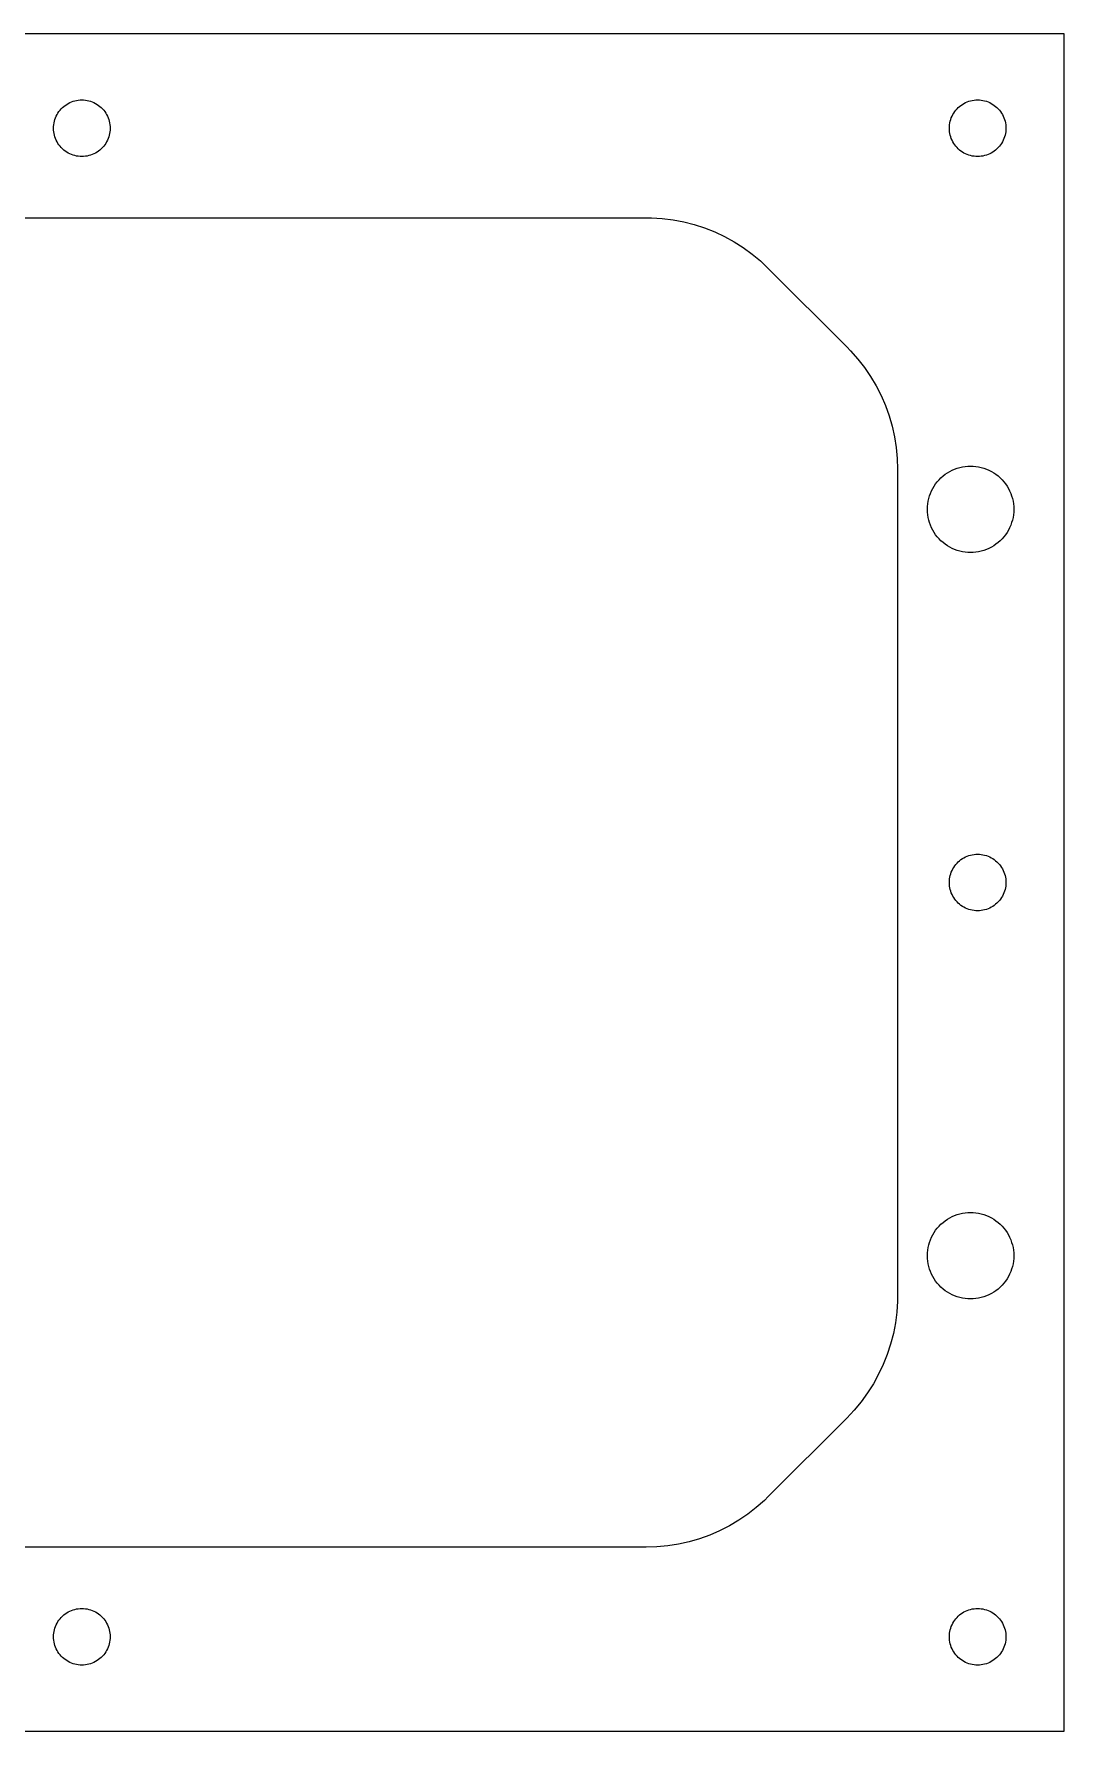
# Model space of a CAD drawing. Header units: metres. Extents: x -62 to 62, y -54 to 54.
# Drawn here: x -3 to 62.5, y -54 to 54 of the extents above; entities that cross this region are included whole.
import ezdxf

# ---------------------------------------------------------------- set-up
doc = ezdxf.new("R2010")
doc.units = ezdxf.units.M

msp = doc.modelspace()

# ---------------------------------------------------------------- linework, layer by layer
for p, q in [((62.5, 54), (-62.5, 54)), ((62.5, -54), (62.5, 54)), ((-0.662613, 49.6736), (-0.556229, 49.7119)), ((-0.556229, 49.7119), (-0.447632, 49.7434)), ((-0.447632, 49.7434), (-0.33728, 49.7681)), ((-0.33728, 49.7681), (-0.225586, 49.7858)), ((-0.225586, 49.7858), (-0.113022, 49.7964)), ((-0.113022, 49.7964), (0, 49.8)), ((0, 49.8), (0.113022, 49.7964)), ((0.113022, 49.7964), (0.225586, 49.7858)), ((0.225586, 49.7858), (0.33728, 49.7681)), ((0.33728, 49.7681), (0.447632, 49.7434)), ((0.447632, 49.7434), (0.556229, 49.7119)), ((0.556229, 49.7119), (0.662613, 49.6736)), ((56.3374, 49.6736), (56.4438, 49.7119)), ((56.4438, 49.7119), (56.5524, 49.7434)), ((56.5524, 49.7434), (56.6627, 49.7681)), ((56.6627, 49.7681), (56.7744, 49.7858)), ((56.7744, 49.7858), (56.887, 49.7964)), ((56.887, 49.7964), (57, 49.8)), ((57, 49.8), (57.113, 49.7964)), ((57.113, 49.7964), (57.2256, 49.7858)), ((57.2256, 49.7858), (57.3373, 49.7681)), ((57.3373, 49.7681), (57.4476, 49.7434)), ((57.4476, 49.7434), (57.5562, 49.7119)), ((57.5562, 49.7119), (57.6626, 49.6736)), ((-1.7119, 48.5562), (-1.67358, 48.6626)), ((-1.67358, 48.6626), (-1.62868, 48.7664)), ((-1.62868, 48.7664), (-1.57735, 48.8671)), ((-1.57735, 48.8671), (-1.51978, 48.9645)), ((-1.51978, 48.9645), (-1.45622, 49.058)), ((-1.45622, 49.058), (-1.38692, 49.1474)), ((-1.38692, 49.1474), (-1.31213, 49.2322)), ((-1.31213, 49.2322), (-1.23218, 49.3121)), ((-1.23218, 49.3121), (-1.14735, 49.3869)), ((-1.14735, 49.3869), (-1.058, 49.4562)), ((-1.058, 49.4562), (-0.964478, 49.5198)), ((-0.964478, 49.5198), (-0.867142, 49.5773)), ((-0.867142, 49.5773), (-0.766388, 49.6287)), ((-0.766388, 49.6287), (-0.662613, 49.6736)), ((0.662613, 49.6736), (0.766388, 49.6287)), ((0.766388, 49.6287), (0.867142, 49.5773)), ((0.867142, 49.5773), (0.964478, 49.5198)), ((0.964478, 49.5198), (1.058, 49.4562)), ((1.058, 49.4562), (1.14735, 49.3869)), ((1.14735, 49.3869), (1.23218, 49.3121)), ((1.23218, 49.3121), (1.31213, 49.2322)), ((1.31213, 49.2322), (1.38692, 49.1474)), ((1.38692, 49.1474), (1.45622, 49.058)), ((1.45622, 49.058), (1.51978, 48.9645)), ((1.51978, 48.9645), (1.57735, 48.8671)), ((1.57735, 48.8671), (1.62868, 48.7664)), ((1.62868, 48.7664), (1.67358, 48.6626)), ((1.67358, 48.6626), (1.7119, 48.5562)), ((55.2881, 48.5562), (55.3264, 48.6626)), ((55.3264, 48.6626), (55.3713, 48.7664)), ((55.3713, 48.7664), (55.4226, 48.8671)), ((55.4226, 48.8671), (55.4802, 48.9645)), ((55.4802, 48.9645), (55.5438, 49.058)), ((55.5438, 49.058), (55.6131, 49.1474)), ((55.6131, 49.1474), (55.6879, 49.2322)), ((55.6879, 49.2322), (55.7678, 49.3121)), ((55.7678, 49.3121), (55.8526, 49.3869)), ((55.8526, 49.3869), (55.942, 49.4562)), ((55.942, 49.4562), (56.0355, 49.5198)), ((56.0355, 49.5198), (56.1328, 49.5773)), ((56.1328, 49.5773), (56.2336, 49.6287)), ((56.2336, 49.6287), (56.3374, 49.6736)), ((57.6626, 49.6736), (57.7664, 49.6287)), ((57.7664, 49.6287), (57.8671, 49.5773)), ((57.8671, 49.5773), (57.9645, 49.5198)), ((57.9645, 49.5198), (58.058, 49.4562)), ((58.058, 49.4562), (58.1474, 49.3869)), ((58.1474, 49.3869), (58.2322, 49.3121)), ((58.2322, 49.3121), (58.3121, 49.2322)), ((58.3121, 49.2322), (58.3869, 49.1474)), ((58.3869, 49.1474), (58.4562, 49.058)), ((58.4562, 49.058), (58.5198, 48.9645)), ((58.5198, 48.9645), (58.5773, 48.8671)), ((58.5773, 48.8671), (58.6287, 48.7664)), ((58.6287, 48.7664), (58.6736, 48.6626)), ((58.6736, 48.6626), (58.7119, 48.5562)), ((-1.79999, 48), (-1.79645, 48.113)), ((-1.79645, 47.887), (-1.79999, 48)), ((-1.79645, 48.113), (-1.7858, 48.2256)), ((-1.7858, 47.7744), (-1.79645, 47.887)), ((-1.7858, 48.2256), (-1.76811, 48.3373)), ((-1.76811, 47.6627), (-1.7858, 47.7744)), ((-1.76811, 48.3373), (-1.74344, 48.4476)), ((-1.74344, 47.5524), (-1.76811, 47.6627)), ((-1.74344, 48.4476), (-1.7119, 48.5562)), ((-1.7119, 47.4438), (-1.74344, 47.5524)), ((1.7119, 48.5562), (1.74344, 48.4476)), ((1.74344, 47.5524), (1.7119, 47.4438)), ((1.74344, 48.4476), (1.76811, 48.3373)), ((1.76811, 47.6627), (1.74344, 47.5524)), ((1.76811, 48.3373), (1.7858, 48.2256)), ((1.7858, 47.7744), (1.76811, 47.6627)), ((1.7858, 48.2256), (1.79645, 48.113)), ((1.79645, 47.887), (1.7858, 47.7744)), ((1.79645, 48.113), (1.79999, 48)), ((1.79999, 48), (1.79645, 47.887)), ((55.2, 48), (55.2035, 48.113)), ((55.2035, 47.887), (55.2, 48)), ((55.2035, 48.113), (55.2142, 48.2256)), ((55.2142, 47.7744), (55.2035, 47.887)), ((55.2142, 48.2256), (55.2319, 48.3373)), ((55.2319, 47.6627), (55.2142, 47.7744)), ((55.2319, 48.3373), (55.2565, 48.4476)), ((55.2565, 47.5524), (55.2319, 47.6627)), ((55.2565, 48.4476), (55.2881, 48.5562)), ((55.2881, 47.4438), (55.2565, 47.5524)), ((58.7119, 48.5562), (58.7434, 48.4476)), ((58.7434, 47.5524), (58.7119, 47.4438)), ((58.7434, 48.4476), (58.7681, 48.3373)), ((58.7681, 47.6627), (58.7434, 47.5524)), ((58.7681, 48.3373), (58.7858, 48.2256)), ((58.7858, 47.7744), (58.7681, 47.6627)), ((58.7858, 48.2256), (58.7964, 48.113)), ((58.7964, 47.887), (58.7858, 47.7744)), ((58.7964, 48.113), (58.8, 48)), ((58.8, 48), (58.7964, 47.887)), ((-1.67358, 47.3374), (-1.7119, 47.4438)), ((-1.62868, 47.2336), (-1.67358, 47.3374)), ((-1.57735, 47.1328), (-1.62868, 47.2336)), ((-1.51978, 47.0355), (-1.57735, 47.1328)), ((-1.45622, 46.942), (-1.51978, 47.0355)), ((-1.38692, 46.8526), (-1.45622, 46.942)), ((-1.31213, 46.7678), (-1.38692, 46.8526)), ((-1.23218, 46.6879), (-1.31213, 46.7678)), ((-1.14735, 46.6131), (-1.23218, 46.6879)), ((-1.058, 46.5438), (-1.14735, 46.6131)), ((-0.964478, 46.4802), (-1.058, 46.5438)), ((-0.867142, 46.4226), (-0.964478, 46.4802)), ((0.964478, 46.4802), (0.867142, 46.4226)), ((1.058, 46.5438), (0.964478, 46.4802)), ((1.14735, 46.6131), (1.058, 46.5438)), ((1.23218, 46.6879), (1.14735, 46.6131)), ((1.31213, 46.7678), (1.23218, 46.6879)), ((1.38692, 46.8526), (1.31213, 46.7678)), ((1.45622, 46.942), (1.38692, 46.8526)), ((1.51978, 47.0355), (1.45622, 46.942)), ((1.57735, 47.1328), (1.51978, 47.0355)), ((1.62868, 47.2336), (1.57735, 47.1328)), ((1.67358, 47.3374), (1.62868, 47.2336)), ((1.7119, 47.4438), (1.67358, 47.3374)), ((55.3264, 47.3374), (55.2881, 47.4438)), ((55.3713, 47.2336), (55.3264, 47.3374)), ((55.4226, 47.1328), (55.3713, 47.2336)), ((55.4802, 47.0355), (55.4226, 47.1328)), ((55.5438, 46.942), (55.4802, 47.0355)), ((55.6131, 46.8526), (55.5438, 46.942)), ((55.6879, 46.7678), (55.6131, 46.8526)), ((55.7678, 46.6879), (55.6879, 46.7678)), ((55.8526, 46.6131), (55.7678, 46.6879)), ((55.942, 46.5438), (55.8526, 46.6131)), ((56.0355, 46.4802), (55.942, 46.5438)), ((56.1328, 46.4226), (56.0355, 46.4802)), ((57.9645, 46.4802), (57.8671, 46.4226)), ((58.058, 46.5438), (57.9645, 46.4802)), ((58.1474, 46.6131), (58.058, 46.5438)), ((58.2322, 46.6879), (58.1474, 46.6131)), ((58.3121, 46.7678), (58.2322, 46.6879)), ((58.3869, 46.8526), (58.3121, 46.7678)), ((58.4562, 46.942), (58.3869, 46.8526)), ((58.5198, 47.0355), (58.4562, 46.942)), ((58.5773, 47.1328), (58.5198, 47.0355)), ((58.6287, 47.2336), (58.5773, 47.1328)), ((58.6736, 47.3374), (58.6287, 47.2336)), ((58.7119, 47.4438), (58.6736, 47.3374)), ((-0.766388, 46.3713), (-0.867142, 46.4226)), ((-0.662613, 46.3264), (-0.766388, 46.3713)), ((-0.556229, 46.2881), (-0.662613, 46.3264)), ((-0.447632, 46.2565), (-0.556229, 46.2881)), ((-0.33728, 46.2319), (-0.447632, 46.2565)), ((-0.225586, 46.2142), (-0.33728, 46.2319)), ((-0.113022, 46.2035), (-0.225586, 46.2142)), ((0, 46.2), (-0.113022, 46.2035)), ((0.113022, 46.2035), (0, 46.2)), ((0.225586, 46.2142), (0.113022, 46.2035)), ((0.33728, 46.2319), (0.225586, 46.2142)), ((0.447632, 46.2565), (0.33728, 46.2319)), ((0.556229, 46.2881), (0.447632, 46.2565)), ((0.662613, 46.3264), (0.556229, 46.2881)), ((0.766388, 46.3713), (0.662613, 46.3264)), ((0.867142, 46.4226), (0.766388, 46.3713)), ((56.2336, 46.3713), (56.1328, 46.4226)), ((56.3374, 46.3264), (56.2336, 46.3713)), ((56.4438, 46.2881), (56.3374, 46.3264)), ((56.5524, 46.2565), (56.4438, 46.2881)), ((56.6627, 46.2319), (56.5524, 46.2565)), ((56.7744, 46.2142), (56.6627, 46.2319)), ((56.887, 46.2035), (56.7744, 46.2142)), ((57, 46.2), (56.887, 46.2035)), ((57.113, 46.2035), (57, 46.2)), ((57.2256, 46.2142), (57.113, 46.2035)), ((57.3373, 46.2319), (57.2256, 46.2142)), ((57.4476, 46.2565), (57.3373, 46.2319)), ((57.5562, 46.2881), (57.4476, 46.2565)), ((57.6626, 46.3264), (57.5562, 46.2881)), ((57.7664, 46.3713), (57.6626, 46.3264)), ((57.8671, 46.4226), (57.7664, 46.3713)), ((-35.9014, 42.3018), (35.9014, 42.3018)), ((35.9014, 42.3018), (36.2469, 42.2963)), ((36.2469, 42.2963), (36.9366, 42.2529)), ((36.9366, 42.2529), (37.6221, 42.1663)), ((37.6221, 42.1663), (38.3009, 42.0368)), ((38.3009, 42.0368), (38.9703, 41.865)), ((38.9703, 41.865), (39.6275, 41.6514)), ((39.6275, 41.6514), (40.27, 41.3971)), ((40.27, 41.3971), (40.8953, 41.1028)), ((40.8953, 41.1028), (41.5008, 40.7699)), ((41.5008, 40.7699), (42.0843, 40.3996)), ((42.0843, 40.3996), (42.6433, 39.9935)), ((42.6433, 39.9935), (43.1758, 39.553)), ((43.1758, 39.553), (43.6795, 39.0799)), ((43.6795, 39.0799), (48.6795, 34.0799)), ((48.6795, 34.0799), (48.92, 33.8318)), ((48.92, 33.8318), (49.377, 33.3134)), ((49.377, 33.3134), (49.8006, 32.7674)), ((49.8006, 32.7674), (50.189, 32.1958)), ((50.189, 32.1958), (50.5407, 31.601)), ((50.5407, 31.601), (50.8545, 30.9853)), ((50.8545, 30.9853), (51.1289, 30.3511)), ((51.1289, 30.3511), (51.363, 29.7009)), ((51.363, 29.7009), (51.5558, 29.0374)), ((51.5558, 29.0374), (51.7065, 28.3629)), ((51.7065, 28.3629), (51.8146, 27.6804)), ((51.8146, 27.6804), (51.8797, 26.9924)), ((51.8797, 26.9924), (51.9014, 26.3018)), ((51.9014, 26.3018), (51.9014, -26.3018)), ((54.7971, 25.8689), (54.9336, 25.9748)), ((54.9336, 25.9748), (55.0765, 26.0719)), ((55.0765, 26.0719), (55.2252, 26.1598)), ((55.2252, 26.1598), (55.3791, 26.2383)), ((55.3791, 26.2383), (55.5376, 26.3069)), ((55.5376, 26.3069), (55.7002, 26.3654)), ((55.7002, 26.3654), (55.8661, 26.4136)), ((55.8661, 26.4136), (56.0347, 26.4513)), ((56.0347, 26.4513), (56.2053, 26.4783)), ((56.2053, 26.4783), (56.3773, 26.4946)), ((56.3773, 26.4946), (56.55, 26.5)), ((56.55, 26.5), (56.7227, 26.4946)), ((56.7227, 26.4946), (56.8947, 26.4783)), ((56.8947, 26.4783), (57.0653, 26.4513)), ((57.0653, 26.4513), (57.2339, 26.4136)), ((57.2339, 26.4136), (57.3998, 26.3654)), ((57.3998, 26.3654), (57.5623, 26.3069)), ((57.5623, 26.3069), (57.7209, 26.2383)), ((57.7209, 26.2383), (57.8748, 26.1598)), ((57.8748, 26.1598), (58.0235, 26.0719)), ((58.0235, 26.0719), (58.1664, 25.9748)), ((58.1664, 25.9748), (58.3029, 25.8689)), ((53.9931, 24.7623), (54.0617, 24.9209)), ((54.0617, 24.9209), (54.1402, 25.0748)), ((54.1402, 25.0748), (54.2281, 25.2235)), ((54.2281, 25.2235), (54.3252, 25.3664)), ((54.3252, 25.3664), (54.4311, 25.5029)), ((54.4311, 25.5029), (54.5453, 25.6325)), ((54.5453, 25.6325), (54.6675, 25.7547)), ((54.6675, 25.7547), (54.7971, 25.8689)), ((58.3029, 25.8689), (58.4325, 25.7547)), ((58.4325, 25.7547), (58.5547, 25.6325)), ((58.5547, 25.6325), (58.6689, 25.5029)), ((58.6689, 25.5029), (58.7748, 25.3664)), ((58.7748, 25.3664), (58.8719, 25.2235)), ((58.8719, 25.2235), (58.9598, 25.0748)), ((58.9598, 25.0748), (59.0383, 24.9209)), ((59.0383, 24.9209), (59.1069, 24.7623)), ((53.8, 23.75), (53.8054, 23.9227)), ((53.8054, 23.9227), (53.8217, 24.0947)), ((53.8217, 24.0947), (53.8487, 24.2653)), ((53.8487, 24.2653), (53.8864, 24.4339)), ((53.8864, 24.4339), (53.9346, 24.5998)), ((53.9346, 24.5998), (53.9931, 24.7623)), ((59.1069, 24.7623), (59.1654, 24.5998)), ((59.1654, 24.5998), (59.2136, 24.4339)), ((59.2136, 24.4339), (59.2513, 24.2653)), ((59.2513, 24.2653), (59.2783, 24.0947)), ((59.2783, 24.0947), (59.2946, 23.9227)), ((59.2946, 23.9227), (59.3, 23.75)), ((53.8054, 23.5773), (53.8, 23.75)), ((53.8217, 23.4053), (53.8054, 23.5773)), ((53.8487, 23.2347), (53.8217, 23.4053)), ((53.8864, 23.0661), (53.8487, 23.2347)), ((53.9346, 22.9002), (53.8864, 23.0661)), ((53.9931, 22.7377), (53.9346, 22.9002)), ((54.0617, 22.5791), (53.9931, 22.7377)), ((59.1069, 22.7377), (59.0383, 22.5791)), ((59.1654, 22.9002), (59.1069, 22.7377)), ((59.2136, 23.0661), (59.1654, 22.9002)), ((59.2513, 23.2347), (59.2136, 23.0661)), ((59.2783, 23.4053), (59.2513, 23.2347)), ((59.2946, 23.5773), (59.2783, 23.4053)), ((59.3, 23.75), (59.2946, 23.5773)), ((54.1402, 22.4252), (54.0617, 22.5791)), ((54.2281, 22.2765), (54.1402, 22.4252)), ((54.3252, 22.1336), (54.2281, 22.2765)), ((54.4311, 21.9971), (54.3252, 22.1336)), ((54.5453, 21.8675), (54.4311, 21.9971)), ((54.6675, 21.7453), (54.5453, 21.8675)), ((54.7971, 21.6311), (54.6675, 21.7453)), ((54.9336, 21.5252), (54.7971, 21.6311)), ((58.3029, 21.6311), (58.1664, 21.5252)), ((58.4325, 21.7453), (58.3029, 21.6311)), ((58.5547, 21.8675), (58.4325, 21.7453)), ((58.6689, 21.9971), (58.5547, 21.8675)), ((58.7748, 22.1336), (58.6689, 21.9971)), ((58.8719, 22.2765), (58.7748, 22.1336)), ((58.9598, 22.4252), (58.8719, 22.2765)), ((59.0383, 22.5791), (58.9598, 22.4252)), ((55.0765, 21.4281), (54.9336, 21.5252)), ((55.2252, 21.3401), (55.0765, 21.4281)), ((55.3791, 21.2617), (55.2252, 21.3401)), ((55.5376, 21.1931), (55.3791, 21.2617)), ((55.7002, 21.1346), (55.5376, 21.1931)), ((55.8661, 21.0864), (55.7002, 21.1346)), ((56.0347, 21.0487), (55.8661, 21.0864)), ((56.2053, 21.0217), (56.0347, 21.0487)), ((56.3773, 21.0054), (56.2053, 21.0217)), ((56.55, 21), (56.3773, 21.0054)), ((56.7227, 21.0054), (56.55, 21)), ((56.8947, 21.0217), (56.7227, 21.0054)), ((57.0653, 21.0487), (56.8947, 21.0217)), ((57.2339, 21.0864), (57.0653, 21.0487)), ((57.3998, 21.1346), (57.2339, 21.0864)), ((57.5623, 21.1931), (57.3998, 21.1346)), ((57.7209, 21.2617), (57.5623, 21.1931)), ((57.8748, 21.3401), (57.7209, 21.2617)), ((58.0235, 21.4281), (57.8748, 21.3401)), ((58.1664, 21.5252), (58.0235, 21.4281)), ((55.5438, 1.058), (55.6131, 1.14735)), ((55.6131, 1.14735), (55.6879, 1.23218)), ((55.6879, 1.23218), (55.7678, 1.31213)), ((55.7678, 1.31213), (55.8526, 1.38692)), ((55.8526, 1.38692), (55.942, 1.45622)), ((55.942, 1.45622), (56.0355, 1.51978)), ((56.0355, 1.51978), (56.1328, 1.57735)), ((56.1328, 1.57735), (56.2336, 1.62868)), ((56.2336, 1.62868), (56.3374, 1.67358)), ((56.3374, 1.67358), (56.4438, 1.7119)), ((56.4438, 1.7119), (56.5524, 1.74344)), ((56.5524, 1.74344), (56.6627, 1.76811)), ((56.6627, 1.76811), (56.7744, 1.7858)), ((56.7744, 1.7858), (56.887, 1.79645)), ((56.887, 1.79645), (57, 1.79999)), ((57, 1.79999), (57.113, 1.79645)), ((57.113, 1.79645), (57.2256, 1.7858)), ((57.2256, 1.7858), (57.3373, 1.76811)), ((57.3373, 1.76811), (57.4476, 1.74344)), ((57.4476, 1.74344), (57.5562, 1.7119)), ((57.5562, 1.7119), (57.6626, 1.67358)), ((57.6626, 1.67358), (57.7664, 1.62868)), ((57.7664, 1.62868), (57.8671, 1.57735)), ((57.8671, 1.57735), (57.9645, 1.51978)), ((57.9645, 1.51978), (58.058, 1.45622)), ((58.058, 1.45622), (58.1474, 1.38692)), ((58.1474, 1.38692), (58.2322, 1.31213)), ((58.2322, 1.31213), (58.3121, 1.23218)), ((58.3121, 1.23218), (58.3869, 1.14735)), ((58.3869, 1.14735), (58.4562, 1.058)), ((55.2, 0), (55.2035, 0.113022)), ((55.2035, -0.113022), (55.2, 0)), ((55.2035, 0.113022), (55.2142, 0.225586)), ((55.2142, 0.225586), (55.2319, 0.33728)), ((55.2319, 0.33728), (55.2565, 0.447632)), ((55.2565, 0.447632), (55.2881, 0.556229)), ((55.2881, 0.556229), (55.3264, 0.662613)), ((55.3264, 0.662613), (55.3713, 0.766388)), ((55.3713, 0.766388), (55.4226, 0.867142)), ((55.4226, 0.867142), (55.4802, 0.964478)), ((55.4802, 0.964478), (55.5438, 1.058)), ((58.4562, 1.058), (58.5198, 0.964478)), ((58.5198, 0.964478), (58.5773, 0.867142)), ((58.5773, 0.867142), (58.6287, 0.766388)), ((58.6287, 0.766388), (58.6736, 0.662613)), ((58.6736, 0.662613), (58.7119, 0.556229)), ((58.7119, 0.556229), (58.7434, 0.447632)), ((58.7434, 0.447632), (58.7681, 0.33728)), ((58.7681, 0.33728), (58.7858, 0.225586)), ((58.7858, 0.225586), (58.7964, 0.113022)), ((58.7964, 0.113022), (58.8, 0)), ((58.8, 0), (58.7964, -0.113022)), ((55.2142, -0.225586), (55.2035, -0.113022)), ((55.2319, -0.33728), (55.2142, -0.225586)), ((55.2565, -0.447632), (55.2319, -0.33728)), ((55.2881, -0.556229), (55.2565, -0.447632)), ((55.3264, -0.662613), (55.2881, -0.556229)), ((55.3713, -0.766388), (55.3264, -0.662613)), ((55.4226, -0.867142), (55.3713, -0.766388)), ((55.4802, -0.964478), (55.4226, -0.867142)), ((55.5438, -1.058), (55.4802, -0.964478)), ((55.6131, -1.14735), (55.5438, -1.058)), ((58.4562, -1.058), (58.3869, -1.14735)), ((58.5198, -0.964478), (58.4562, -1.058)), ((58.5773, -0.867142), (58.5198, -0.964478)), ((58.6287, -0.766388), (58.5773, -0.867142)), ((58.6736, -0.662613), (58.6287, -0.766388)), ((58.7119, -0.556229), (58.6736, -0.662613)), ((58.7434, -0.447632), (58.7119, -0.556229)), ((58.7681, -0.33728), (58.7434, -0.447632)), ((58.7858, -0.225586), (58.7681, -0.33728)), ((58.7964, -0.113022), (58.7858, -0.225586)), ((55.6879, -1.23218), (55.6131, -1.14735)), ((55.7678, -1.31213), (55.6879, -1.23218)), ((55.8526, -1.38692), (55.7678, -1.31213)), ((55.942, -1.45622), (55.8526, -1.38692)), ((56.0355, -1.51978), (55.942, -1.45622)), ((56.1328, -1.57735), (56.0355, -1.51978)), ((56.2336, -1.62868), (56.1328, -1.57735)), ((56.3374, -1.67358), (56.2336, -1.62868)), ((56.4438, -1.7119), (56.3374, -1.67358)), ((56.5524, -1.74344), (56.4438, -1.7119)), ((56.6627, -1.76811), (56.5524, -1.74344)), ((56.7744, -1.7858), (56.6627, -1.76811)), ((56.887, -1.79645), (56.7744, -1.7858)), ((57, -1.79999), (56.887, -1.79645)), ((57.113, -1.79645), (57, -1.79999)), ((57.2256, -1.7858), (57.113, -1.79645)), ((57.3373, -1.76811), (57.2256, -1.7858)), ((57.4476, -1.74344), (57.3373, -1.76811)), ((57.5562, -1.7119), (57.4476, -1.74344)), ((57.6626, -1.67358), (57.5562, -1.7119)), ((57.7664, -1.62868), (57.6626, -1.67358)), ((57.8671, -1.57735), (57.7664, -1.62868)), ((57.9645, -1.51978), (57.8671, -1.57735)), ((58.058, -1.45622), (57.9645, -1.51978)), ((58.1474, -1.38692), (58.058, -1.45622)), ((58.2322, -1.31213), (58.1474, -1.38692)), ((58.3121, -1.23218), (58.2322, -1.31213)), ((58.3869, -1.14735), (58.3121, -1.23218)), ((54.7971, -21.6311), (54.9336, -21.5252)), ((54.9336, -21.5252), (55.0765, -21.4281)), ((55.0765, -21.4281), (55.2252, -21.3401)), ((55.2252, -21.3401), (55.3791, -21.2617)), ((55.3791, -21.2617), (55.5376, -21.1931)), ((55.5376, -21.1931), (55.7002, -21.1346)), ((55.7002, -21.1346), (55.8661, -21.0864)), ((55.8661, -21.0864), (56.0347, -21.0487)), ((56.0347, -21.0487), (56.2053, -21.0217)), ((56.2053, -21.0217), (56.3773, -21.0054)), ((56.3773, -21.0054), (56.55, -21)), ((56.55, -21), (56.7227, -21.0054)), ((56.7227, -21.0054), (56.8947, -21.0217)), ((56.8947, -21.0217), (57.0653, -21.0487)), ((57.0653, -21.0487), (57.2339, -21.0864)), ((57.2339, -21.0864), (57.3998, -21.1346)), ((57.3998, -21.1346), (57.5623, -21.1931)), ((57.5623, -21.1931), (57.7209, -21.2617)), ((57.7209, -21.2617), (57.8748, -21.3401)), ((57.8748, -21.3401), (58.0235, -21.4281)), ((58.0235, -21.4281), (58.1664, -21.5252)), ((58.1664, -21.5252), (58.3029, -21.6311)), ((53.9931, -22.7377), (54.0617, -22.5791)), ((54.0617, -22.5791), (54.1402, -22.4252)), ((54.1402, -22.4252), (54.2281, -22.2765)), ((54.2281, -22.2765), (54.3252, -22.1336)), ((54.3252, -22.1336), (54.4311, -21.9971)), ((54.4311, -21.9971), (54.5453, -21.8675)), ((54.5453, -21.8675), (54.6675, -21.7453)), ((54.6675, -21.7453), (54.7971, -21.6311)), ((58.3029, -21.6311), (58.4325, -21.7453)), ((58.4325, -21.7453), (58.5547, -21.8675)), ((58.5547, -21.8675), (58.6689, -21.9971)), ((58.6689, -21.9971), (58.7748, -22.1336)), ((58.7748, -22.1336), (58.8719, -22.2765)), ((58.8719, -22.2765), (58.9598, -22.4252)), ((58.9598, -22.4252), (59.0383, -22.5791)), ((59.0383, -22.5791), (59.1069, -22.7377)), ((53.8, -23.75), (53.8054, -23.5773)), ((53.8054, -23.9227), (53.8, -23.75)), ((53.8054, -23.5773), (53.8217, -23.4053)), ((53.8217, -23.4053), (53.8487, -23.2347)), ((53.8487, -23.2347), (53.8864, -23.0661)), ((53.8864, -23.0661), (53.9346, -22.9002)), ((53.9346, -22.9002), (53.9931, -22.7377)), ((59.1069, -22.7377), (59.1654, -22.9002)), ((59.1654, -22.9002), (59.2136, -23.0661)), ((59.2136, -23.0661), (59.2513, -23.2347)), ((59.2513, -23.2347), (59.2783, -23.4053)), ((59.2783, -23.4053), (59.2946, -23.5773)), ((59.2946, -23.5773), (59.3, -23.75)), ((59.3, -23.75), (59.2946, -23.9227)), ((53.8217, -24.0947), (53.8054, -23.9227)), ((53.8487, -24.2653), (53.8217, -24.0947)), ((53.8864, -24.4339), (53.8487, -24.2653)), ((53.9346, -24.5998), (53.8864, -24.4339)), ((53.9931, -24.7623), (53.9346, -24.5998)), ((54.0617, -24.9209), (53.9931, -24.7623)), ((59.1069, -24.7623), (59.0383, -24.9209)), ((59.1654, -24.5998), (59.1069, -24.7623)), ((59.2136, -24.4339), (59.1654, -24.5998)), ((59.2513, -24.2653), (59.2136, -24.4339)), ((59.2783, -24.0947), (59.2513, -24.2653)), ((59.2946, -23.9227), (59.2783, -24.0947)), ((54.1402, -25.0748), (54.0617, -24.9209)), ((54.2281, -25.2235), (54.1402, -25.0748)), ((54.3252, -25.3664), (54.2281, -25.2235)), ((54.4311, -25.5029), (54.3252, -25.3664)), ((54.5453, -25.6325), (54.4311, -25.5029)), ((54.6675, -25.7547), (54.5453, -25.6325)), ((54.7971, -25.8689), (54.6675, -25.7547)), ((54.9336, -25.9748), (54.7971, -25.8689)), ((58.3029, -25.8689), (58.1664, -25.9748)), ((58.4325, -25.7547), (58.3029, -25.8689)), ((58.5547, -25.6325), (58.4325, -25.7547)), ((58.6689, -25.5029), (58.5547, -25.6325)), ((58.7748, -25.3664), (58.6689, -25.5029)), ((58.8719, -25.2235), (58.7748, -25.3664)), ((58.9598, -25.0748), (58.8719, -25.2235)), ((59.0383, -24.9209), (58.9598, -25.0748)), ((51.8959, -26.6473), (51.8526, -27.3369)), ((51.9014, -26.3018), (51.8959, -26.6473)), ((55.0765, -26.0719), (54.9336, -25.9748)), ((55.2252, -26.1598), (55.0765, -26.0719)), ((55.3791, -26.2383), (55.2252, -26.1598)), ((55.5376, -26.3069), (55.3791, -26.2383)), ((55.7002, -26.3654), (55.5376, -26.3069)), ((55.8661, -26.4136), (55.7002, -26.3654)), ((56.0347, -26.4513), (55.8661, -26.4136)), ((56.2053, -26.4783), (56.0347, -26.4513)), ((56.3773, -26.4946), (56.2053, -26.4783)), ((56.55, -26.5), (56.3773, -26.4946)), ((56.7227, -26.4946), (56.55, -26.5)), ((56.8947, -26.4783), (56.7227, -26.4946)), ((57.0653, -26.4513), (56.8947, -26.4783)), ((57.2339, -26.4136), (57.0653, -26.4513)), ((57.3998, -26.3654), (57.2339, -26.4136)), ((57.5623, -26.3069), (57.3998, -26.3654)), ((57.7209, -26.2383), (57.5623, -26.3069)), ((57.8748, -26.1598), (57.7209, -26.2383)), ((58.0235, -26.0719), (57.8748, -26.1598)), ((58.1664, -25.9748), (58.0235, -26.0719)), ((51.7659, -28.0225), (51.6364, -28.7013)), ((51.8526, -27.3369), (51.7659, -28.0225)), ((51.6364, -28.7013), (51.4646, -29.3707)), ((51.2511, -30.0279), (50.9967, -30.6704)), ((51.4646, -29.3707), (51.2511, -30.0279)), ((50.7024, -31.2957), (50.3695, -31.9012)), ((50.9967, -30.6704), (50.7024, -31.2957)), ((50.3695, -31.9012), (49.9993, -32.4847)), ((49.5931, -33.0437), (49.1526, -33.5762)), ((49.9993, -32.4847), (49.5931, -33.0437)), ((48.6795, -34.0799), (43.6795, -39.0799)), ((49.1526, -33.5762), (48.6795, -34.0799)), ((42.913, -39.7774), (42.367, -40.2009)), ((43.4314, -39.3204), (42.913, -39.7774)), ((43.6795, -39.0799), (43.4314, -39.3204)), ((41.2007, -40.9411), (40.5849, -41.2549)), ((41.7955, -40.5894), (41.2007, -40.9411)), ((42.367, -40.2009), (41.7955, -40.5894)), ((37.9626, -42.1069), (37.28, -42.215)), ((38.637, -41.9562), (37.9626, -42.1069)), ((39.3006, -41.7634), (38.637, -41.9562)), ((39.9507, -41.5293), (39.3006, -41.7634)), ((40.5849, -41.2549), (39.9507, -41.5293)), ((35.9014, -42.3018), (-35.9014, -42.3018)), ((36.5921, -42.28), (35.9014, -42.3018)), ((37.28, -42.215), (36.5921, -42.28)), ((-0.964478, -46.4802), (-0.867142, -46.4226)), ((-0.867142, -46.4226), (-0.766388, -46.3713)), ((-0.766388, -46.3713), (-0.662613, -46.3264)), ((-0.662613, -46.3264), (-0.556229, -46.2881)), ((-0.556229, -46.2881), (-0.447632, -46.2565)), ((-0.447632, -46.2565), (-0.33728, -46.2319)), ((-0.33728, -46.2319), (-0.225586, -46.2142)), ((-0.225586, -46.2142), (-0.113022, -46.2035)), ((-0.113022, -46.2035), (0, -46.2)), ((0, -46.2), (0.113022, -46.2035)), ((0.113022, -46.2035), (0.225586, -46.2142)), ((0.225586, -46.2142), (0.33728, -46.2319)), ((0.33728, -46.2319), (0.447632, -46.2565)), ((0.447632, -46.2565), (0.556229, -46.2881)), ((0.556229, -46.2881), (0.662613, -46.3264)), ((0.662613, -46.3264), (0.766388, -46.3713)), ((0.766388, -46.3713), (0.867142, -46.4226)), ((0.867142, -46.4226), (0.964478, -46.4802)), ((56.0355, -46.4802), (56.1328, -46.4226)), ((56.1328, -46.4226), (56.2336, -46.3713)), ((56.2336, -46.3713), (56.3374, -46.3264)), ((56.3374, -46.3264), (56.4438, -46.2881)), ((56.4438, -46.2881), (56.5524, -46.2565)), ((56.5524, -46.2565), (56.6627, -46.2319)), ((56.6627, -46.2319), (56.7744, -46.2142)), ((56.7744, -46.2142), (56.887, -46.2035)), ((56.887, -46.2035), (57, -46.2)), ((57, -46.2), (57.113, -46.2035)), ((57.113, -46.2035), (57.2256, -46.2142)), ((57.2256, -46.2142), (57.3373, -46.2319)), ((57.3373, -46.2319), (57.4476, -46.2565)), ((57.4476, -46.2565), (57.5562, -46.2881)), ((57.5562, -46.2881), (57.6626, -46.3264)), ((57.6626, -46.3264), (57.7664, -46.3713)), ((57.7664, -46.3713), (57.8671, -46.4226)), ((57.8671, -46.4226), (57.9645, -46.4802)), ((-1.74344, -47.5524), (-1.7119, -47.4438)), ((-1.7119, -47.4438), (-1.67358, -47.3374)), ((-1.67358, -47.3374), (-1.62868, -47.2336)), ((-1.62868, -47.2336), (-1.57735, -47.1328)), ((-1.57735, -47.1328), (-1.51978, -47.0355)), ((-1.51978, -47.0355), (-1.45622, -46.942)), ((-1.45622, -46.942), (-1.38692, -46.8526)), ((-1.38692, -46.8526), (-1.31213, -46.7678)), ((-1.31213, -46.7678), (-1.23218, -46.6879)), ((-1.23218, -46.6879), (-1.14735, -46.6131)), ((-1.14735, -46.6131), (-1.058, -46.5438)), ((-1.058, -46.5438), (-0.964478, -46.4802)), ((0.964478, -46.4802), (1.058, -46.5438)), ((1.058, -46.5438), (1.14735, -46.6131)), ((1.14735, -46.6131), (1.23218, -46.6879)), ((1.23218, -46.6879), (1.31213, -46.7678)), ((1.31213, -46.7678), (1.38692, -46.8526)), ((1.38692, -46.8526), (1.45622, -46.942)), ((1.45622, -46.942), (1.51978, -47.0355)), ((1.51978, -47.0355), (1.57735, -47.1328)), ((1.57735, -47.1328), (1.62868, -47.2336)), ((1.62868, -47.2336), (1.67358, -47.3374)), ((1.67358, -47.3374), (1.7119, -47.4438)), ((1.7119, -47.4438), (1.74344, -47.5524)), ((55.2565, -47.5524), (55.2881, -47.4438)), ((55.2881, -47.4438), (55.3264, -47.3374)), ((55.3264, -47.3374), (55.3713, -47.2336)), ((55.3713, -47.2336), (55.4226, -47.1328)), ((55.4226, -47.1328), (55.4802, -47.0355)), ((55.4802, -47.0355), (55.5438, -46.942)), ((55.5438, -46.942), (55.6131, -46.8526)), ((55.6131, -46.8526), (55.6879, -46.7678)), ((55.6879, -46.7678), (55.7678, -46.6879)), ((55.7678, -46.6879), (55.8526, -46.6131)), ((55.8526, -46.6131), (55.942, -46.5438)), ((55.942, -46.5438), (56.0355, -46.4802)), ((57.9645, -46.4802), (58.058, -46.5438)), ((58.058, -46.5438), (58.1474, -46.6131)), ((58.1474, -46.6131), (58.2322, -46.6879)), ((58.2322, -46.6879), (58.3121, -46.7678)), ((58.3121, -46.7678), (58.3869, -46.8526)), ((58.3869, -46.8526), (58.4562, -46.942)), ((58.4562, -46.942), (58.5198, -47.0355)), ((58.5198, -47.0355), (58.5773, -47.1328)), ((58.5773, -47.1328), (58.6287, -47.2336)), ((58.6287, -47.2336), (58.6736, -47.3374)), ((58.6736, -47.3374), (58.7119, -47.4438)), ((58.7119, -47.4438), (58.7434, -47.5524)), ((-1.79999, -48), (-1.79645, -47.887)), ((-1.79645, -48.113), (-1.79999, -48)), ((-1.79645, -47.887), (-1.7858, -47.7744)), ((-1.7858, -48.2256), (-1.79645, -48.113)), ((-1.7858, -47.7744), (-1.76811, -47.6627)), ((-1.76811, -48.3373), (-1.7858, -48.2256)), ((-1.76811, -47.6627), (-1.74344, -47.5524)), ((-1.74344, -48.4476), (-1.76811, -48.3373)), ((-1.7119, -48.5562), (-1.74344, -48.4476)), ((-1.67358, -48.6626), (-1.7119, -48.5562)), ((1.7119, -48.5562), (1.67358, -48.6626)), ((1.74344, -48.4476), (1.7119, -48.5562)), ((1.74344, -47.5524), (1.76811, -47.6627)), ((1.76811, -48.3373), (1.74344, -48.4476)), ((1.76811, -47.6627), (1.7858, -47.7744)), ((1.7858, -48.2256), (1.76811, -48.3373)), ((1.7858, -47.7744), (1.79645, -47.887)), ((1.79645, -48.113), (1.7858, -48.2256)), ((1.79645, -47.887), (1.79999, -48)), ((1.79999, -48), (1.79645, -48.113)), ((55.2, -48), (55.2035, -47.887)), ((55.2035, -48.113), (55.2, -48)), ((55.2035, -47.887), (55.2142, -47.7744)), ((55.2142, -48.2256), (55.2035, -48.113)), ((55.2142, -47.7744), (55.2319, -47.6627)), ((55.2319, -48.3373), (55.2142, -48.2256)), ((55.2319, -47.6627), (55.2565, -47.5524)), ((55.2565, -48.4476), (55.2319, -48.3373)), ((55.2881, -48.5562), (55.2565, -48.4476)), ((55.3264, -48.6626), (55.2881, -48.5562)), ((58.7119, -48.5562), (58.6736, -48.6626)), ((58.7434, -48.4476), (58.7119, -48.5562)), ((58.7434, -47.5524), (58.7681, -47.6627)), ((58.7681, -48.3373), (58.7434, -48.4476)), ((58.7681, -47.6627), (58.7858, -47.7744)), ((58.7858, -48.2256), (58.7681, -48.3373)), ((58.7858, -47.7744), (58.7964, -47.887)), ((58.7964, -48.113), (58.7858, -48.2256)), ((58.7964, -47.887), (58.8, -48)), ((58.8, -48), (58.7964, -48.113)), ((-1.62868, -48.7664), (-1.67358, -48.6626)), ((-1.57735, -48.8671), (-1.62868, -48.7664)), ((-1.51978, -48.9645), (-1.57735, -48.8671)), ((-1.45622, -49.058), (-1.51978, -48.9645)), ((-1.38692, -49.1474), (-1.45622, -49.058)), ((-1.31213, -49.2322), (-1.38692, -49.1474)), ((-1.23218, -49.3121), (-1.31213, -49.2322)), ((-1.14735, -49.3869), (-1.23218, -49.3121)), ((-1.058, -49.4562), (-1.14735, -49.3869)), ((-0.964478, -49.5198), (-1.058, -49.4562)), ((-0.867142, -49.5773), (-0.964478, -49.5198)), ((-0.766388, -49.6287), (-0.867142, -49.5773)), ((-0.662613, -49.6736), (-0.766388, -49.6287)), ((-0.556229, -49.7119), (-0.662613, -49.6736)), ((0.662613, -49.6736), (0.556229, -49.7119)), ((0.766388, -49.6287), (0.662613, -49.6736)), ((0.867142, -49.5773), (0.766388, -49.6287)), ((0.964478, -49.5198), (0.867142, -49.5773)), ((1.058, -49.4562), (0.964478, -49.5198)), ((1.14735, -49.3869), (1.058, -49.4562)), ((1.23218, -49.3121), (1.14735, -49.3869)), ((1.31213, -49.2322), (1.23218, -49.3121)), ((1.38692, -49.1474), (1.31213, -49.2322)), ((1.45622, -49.058), (1.38692, -49.1474)), ((1.51978, -48.9645), (1.45622, -49.058)), ((1.57735, -48.8671), (1.51978, -48.9645)), ((1.62868, -48.7664), (1.57735, -48.8671)), ((1.67358, -48.6626), (1.62868, -48.7664)), ((55.3713, -48.7664), (55.3264, -48.6626)), ((55.4226, -48.8671), (55.3713, -48.7664)), ((55.4802, -48.9645), (55.4226, -48.8671)), ((55.5438, -49.058), (55.4802, -48.9645)), ((55.6131, -49.1474), (55.5438, -49.058)), ((55.6879, -49.2322), (55.6131, -49.1474)), ((55.7678, -49.3121), (55.6879, -49.2322)), ((55.8526, -49.3869), (55.7678, -49.3121)), ((55.942, -49.4562), (55.8526, -49.3869)), ((56.0355, -49.5198), (55.942, -49.4562)), ((56.1328, -49.5773), (56.0355, -49.5198)), ((56.2336, -49.6287), (56.1328, -49.5773)), ((56.3374, -49.6736), (56.2336, -49.6287)), ((56.4438, -49.7119), (56.3374, -49.6736)), ((57.6626, -49.6736), (57.5562, -49.7119)), ((57.7664, -49.6287), (57.6626, -49.6736)), ((57.8671, -49.5773), (57.7664, -49.6287)), ((57.9645, -49.5198), (57.8671, -49.5773)), ((58.058, -49.4562), (57.9645, -49.5198)), ((58.1474, -49.3869), (58.058, -49.4562)), ((58.2322, -49.3121), (58.1474, -49.3869)), ((58.3121, -49.2322), (58.2322, -49.3121)), ((58.3869, -49.1474), (58.3121, -49.2322)), ((58.4562, -49.058), (58.3869, -49.1474)), ((58.5198, -48.9645), (58.4562, -49.058)), ((58.5773, -48.8671), (58.5198, -48.9645)), ((58.6287, -48.7664), (58.5773, -48.8671)), ((58.6736, -48.6626), (58.6287, -48.7664)), ((-0.447632, -49.7434), (-0.556229, -49.7119)), ((-0.33728, -49.7681), (-0.447632, -49.7434)), ((-0.225586, -49.7858), (-0.33728, -49.7681)), ((-0.113022, -49.7964), (-0.225586, -49.7858)), ((0, -49.8), (-0.113022, -49.7964)), ((0.113022, -49.7964), (0, -49.8)), ((0.225586, -49.7858), (0.113022, -49.7964)), ((0.33728, -49.7681), (0.225586, -49.7858)), ((0.447632, -49.7434), (0.33728, -49.7681)), ((0.556229, -49.7119), (0.447632, -49.7434)), ((56.5524, -49.7434), (56.4438, -49.7119)), ((56.6627, -49.7681), (56.5524, -49.7434)), ((56.7744, -49.7858), (56.6627, -49.7681)), ((56.887, -49.7964), (56.7744, -49.7858)), ((57, -49.8), (56.887, -49.7964)), ((57.113, -49.7964), (57, -49.8)), ((57.2256, -49.7858), (57.113, -49.7964)), ((57.3373, -49.7681), (57.2256, -49.7858)), ((57.4476, -49.7434), (57.3373, -49.7681)), ((57.5562, -49.7119), (57.4476, -49.7434)), ((-62.5, -54), (62.5, -54))]:
    msp.add_line(p, q)

doc.saveas('drawing.dxf')
